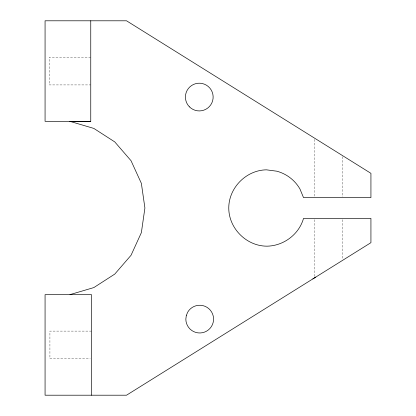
<?xml version="1.0" encoding="UTF-8"?>
<svg xmlns="http://www.w3.org/2000/svg" width="416" height="416" viewBox="0 0 416 416"><rect width="100%" height="100%" fill="white"/><g stroke="black" fill="none" stroke-linecap="round" stroke-linejoin="round"><path stroke-width="0.31" stroke-dasharray="2.08 1.56" d="M90.756 57.257L49.156 57.257L49.156 84.916L90.756 84.916M91.52 331.105L49.92 331.105L49.92 358.764L90.22 358.764M342.176 156.681L342.176 196.95M342.176 219.7L342.176 259.319M314.548 139.438L314.548 197.6M314.548 219.695L314.548 276.562"/><path stroke-width="0.62" d="M312.816 278.938L315.791 277.082M69.956 294.627L93.829 287.581L114.754 274.102L131.04 255.284L141.367 232.638L144.908 208L141.367 183.362L131.04 160.716L114.754 141.898L93.829 128.419L69.956 121.373L45.068 121.332L45.068 20.8L126.532 20.8L370.932 173.332L370.932 197.6L303.514 197.6L299.931 188.947A38.106 38.106 0 0 0 276.796 171.194L266.479 169.837C246.407 170.082 229.013 187.476 228.769 207.548L228.769 208.452C229.013 228.524 246.407 245.918 266.479 246.163L267.384 246.163C283.811 245.736 299.052 234.296 303.514 218.4L370.932 218.4L370.932 242.668L126.532 395.2L45.068 395.2L45.068 294.668L91.52 294.668L91.52 395.2M90.756 121.373L69.956 121.373L90.756 121.373L90.756 20.8M186.311 315.52L185.838 319.108A13.868 13.868 0 0 0 204.448 332.14A13.868 13.868 0 0 0 210.33 310.196A13.868 13.868 0 0 0 187.699 312.177L186.311 315.52M189.472 106.87A13.868 13.868 0 0 0 212.67 100.656A13.868 13.868 0 0 0 195.686 83.673A13.868 13.868 0 0 0 189.472 106.87"/></g></svg>
